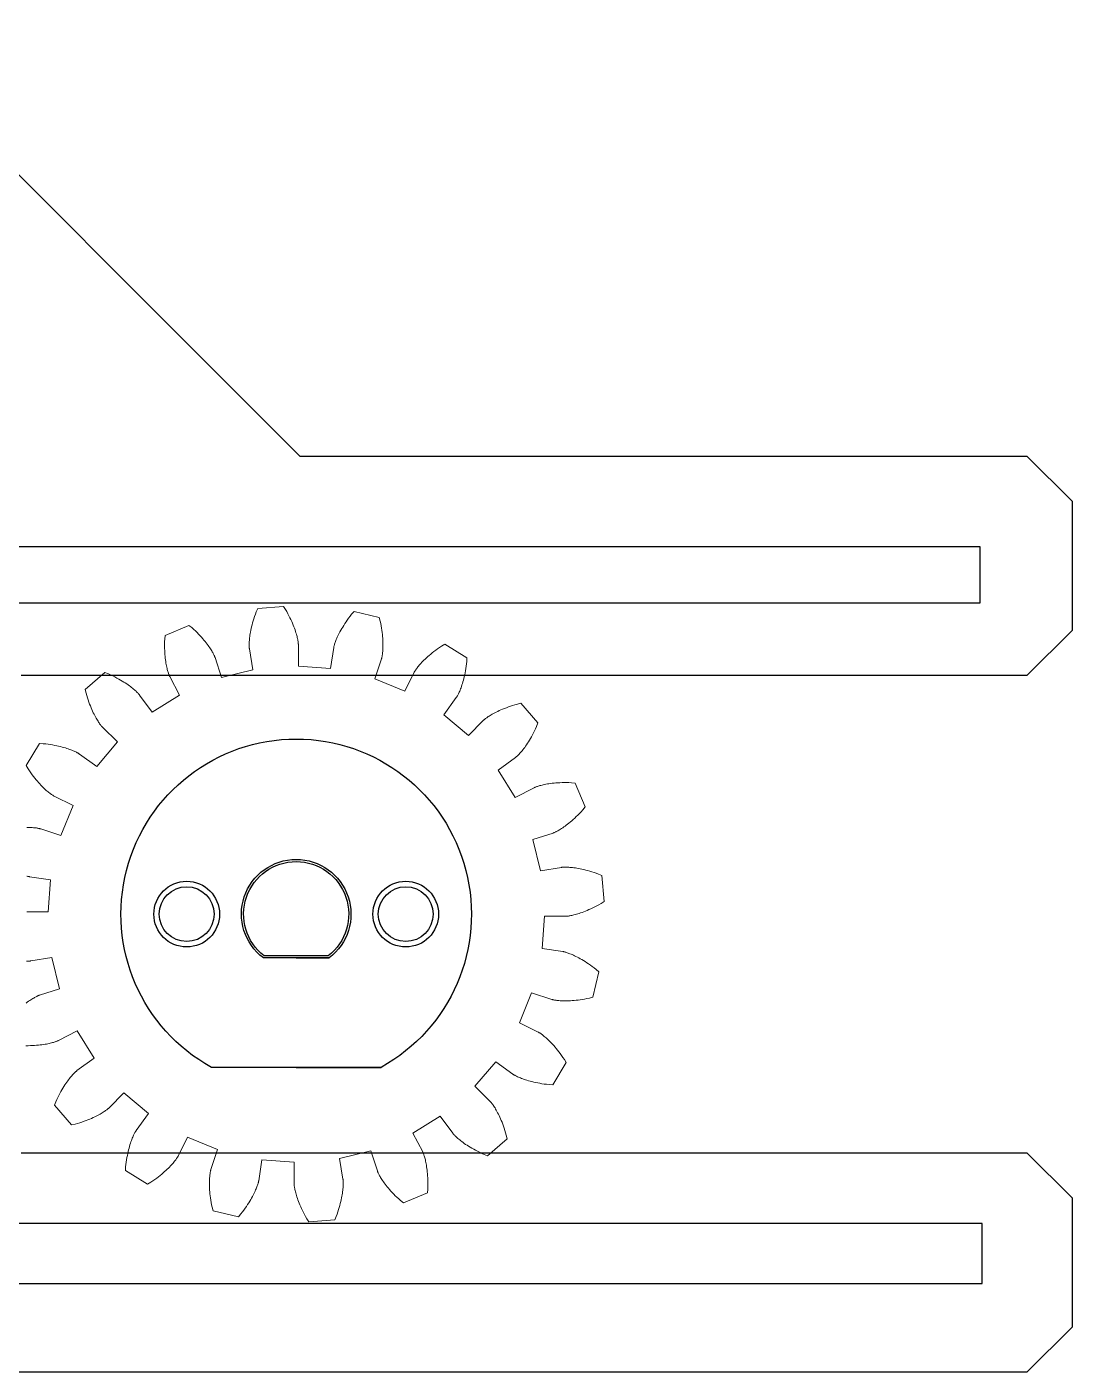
# Model space of a CAD drawing. Header units: inches. Extents: x -44 to 82, y -33 to 33.
# Drawn here: x 34.4 to 82.1, y -30.7 to 30.7 of the extents above; entities that cross this region are included whole.
import ezdxf

# ---------------------------------------------------------------- set-up
doc = ezdxf.new("R2010")
doc.units = ezdxf.units.IN
doc.header["$MEASUREMENT"] = 0
for name, color, linetype in [('gearMount', 6, 'Continuous'), ('gearsBot_kerf', 133, 'Continuous'), ('stepperMountTop_kerf', 11, 'Continuous')]:
    doc.layers.add(name, color=color, linetype=linetype)

msp = doc.modelspace()

# ---------------------------------------------------------------- linework, layer by layer
at = {"layer": 'gearMount'}
for points in [[(46.675, -16.805), (50.548, -16.805), (42.802, -16.805, -3.872983), (50.548, -16.805)], [(46.675, -11.805), (48.175, -11.805), (45.175, -11.805, -3), (48.175, -11.805)]]:
    msp.add_lwpolyline(points, format="xyb", dxfattribs=at)
for centre in [(41.675, -9.805), (51.675, -9.805)]:
    msp.add_circle(centre, 1.25, dxfattribs=at)
at = {"layer": 'gearsBot_kerf', "lineweight": 18}
for points in [[(34.331, -15.814), (34.436, -15.814), (34.537, -15.812), (34.634, -15.809), (34.727, -15.804), (34.817, -15.798), (34.902, -15.79), (34.984, -15.782), (35.062, -15.772), (35.136, -15.761), (35.206, -15.75), (35.273, -15.739), (35.335, -15.726), (35.393, -15.714), (35.448, -15.701), (35.499, -15.689), (35.546, -15.676), (35.589, -15.664), (35.628, -15.652), (35.663, -15.64), (35.695, -15.629), (35.723, -15.619), (35.748, -15.61), (35.768, -15.601), (35.785, -15.594), (35.799, -15.588), (35.809, -15.583), (35.816, -15.58), (36.673, -15.133), (37.448, -16.385), (36.666, -16.953), (36.66, -16.958), (36.652, -16.965), (36.64, -16.974), (36.626, -16.986), (36.609, -17.001), (36.59, -17.019), (36.568, -17.039), (36.545, -17.063), (36.518, -17.089), (36.49, -17.119), (36.46, -17.152), (36.428, -17.189), (36.394, -17.228), (36.358, -17.272), (36.321, -17.318), (36.282, -17.369), (36.242, -17.423), (36.201, -17.481), (36.159, -17.542), (36.115, -17.608), (36.071, -17.677), (36.026, -17.751), (35.981, -17.828), (35.934, -17.909), (35.888, -17.995), (35.841, -18.084), (35.795, -18.178), (35.748, -18.276), (35.701, -18.38), (35.64, -18.537), (36.414, -19.435), (36.578, -19.398), (36.688, -19.367), (36.792, -19.335), (36.892, -19.302), (36.987, -19.269), (37.078, -19.236), (37.166, -19.202), (37.249, -19.169), (37.328, -19.135), (37.403, -19.102), (37.474, -19.068), (37.542, -19.036), (37.605, -19.003), (37.664, -18.972), (37.72, -18.941), (37.772, -18.911), (37.82, -18.882), (37.864, -18.854), (37.905, -18.828), (37.942, -18.803), (37.975, -18.779), (38.006, -18.757), (38.032, -18.737), (38.056, -18.719), (38.076, -18.702), (38.093, -18.688), (38.107, -18.676), (38.118, -18.666), (38.126, -18.658), (38.132, -18.653), (38.809, -17.963), (39.933, -18.914), (39.365, -19.696), (39.361, -19.702), (39.355, -19.712), (39.347, -19.724), (39.337, -19.74), (39.326, -19.759), (39.313, -19.782), (39.299, -19.808), (39.283, -19.838), (39.266, -19.871), (39.249, -19.908), (39.23, -19.949), (39.211, -19.994), (39.191, -20.042), (39.17, -20.094), (39.149, -20.15), (39.128, -20.21), (39.107, -20.274), (39.085, -20.342), (39.064, -20.413), (39.043, -20.489), (39.023, -20.569), (39.003, -20.652), (38.983, -20.74), (38.965, -20.832), (38.947, -20.927), (38.93, -21.027), (38.915, -21.131), (38.901, -21.238), (38.888, -21.352), (38.879, -21.52), (39.892, -22.134), (40.037, -22.049), (40.132, -21.985), (40.221, -21.922), (40.305, -21.861), (40.386, -21.8), (40.462, -21.74), (40.535, -21.681), (40.604, -21.623), (40.669, -21.567), (40.73, -21.512), (40.787, -21.458), (40.841, -21.406), (40.891, -21.356), (40.938, -21.308), (40.981, -21.261), (41.021, -21.217), (41.058, -21.174), (41.092, -21.134), (41.122, -21.096), (41.15, -21.061), (41.174, -21.028), (41.196, -20.998), (41.216, -20.971), (41.232, -20.946), (41.246, -20.924), (41.258, -20.905), (41.268, -20.889), (41.275, -20.876), (41.281, -20.867), (41.284, -20.86), (41.715, -19.995), (43.078, -20.552), (42.779, -21.471), (42.777, -21.478), (42.774, -21.489), (42.771, -21.503), (42.766, -21.521), (42.761, -21.543), (42.756, -21.569), (42.751, -21.598), (42.745, -21.631), (42.74, -21.668), (42.734, -21.709), (42.729, -21.753), (42.725, -21.802), (42.721, -21.854), (42.717, -21.91), (42.715, -21.969), (42.713, -22.033), (42.712, -22.1), (42.713, -22.171), (42.715, -22.246), (42.718, -22.325), (42.723, -22.407), (42.73, -22.492), (42.739, -22.582), (42.749, -22.675), (42.762, -22.771), (42.777, -22.871), (42.794, -22.974), (42.814, -23.081), (42.837, -23.193), (42.88, -23.356), (44.034, -23.627), (44.145, -23.501), (44.216, -23.41), (44.281, -23.324), (44.342, -23.239), (44.4, -23.156), (44.455, -23.076), (44.506, -22.997), (44.553, -22.921), (44.597, -22.847), (44.638, -22.776), (44.676, -22.707), (44.711, -22.641), (44.744, -22.578), (44.773, -22.517), (44.8, -22.46), (44.824, -22.405), (44.846, -22.354), (44.866, -22.305), (44.883, -22.26), (44.898, -22.218), (44.912, -22.179), (44.923, -22.143), (44.933, -22.111), (44.941, -22.082), (44.948, -22.057), (44.953, -22.036), (44.958, -22.017), (44.961, -22.003), (44.963, -21.992), (44.964, -21.984), (45.106, -21.029), (46.575, -21.137), (46.575, -22.104), (46.575, -22.111), (46.576, -22.122), (46.577, -22.137), (46.578, -22.156), (46.58, -22.178), (46.583, -22.204), (46.587, -22.233), (46.592, -22.267), (46.598, -22.304), (46.606, -22.344), (46.615, -22.388), (46.625, -22.435), (46.637, -22.486), (46.651, -22.54), (46.667, -22.598), (46.685, -22.659), (46.706, -22.723), (46.728, -22.79), (46.753, -22.861), (46.781, -22.934), (46.811, -23.011), (46.844, -23.09), (46.88, -23.173), (46.918, -23.258), (46.96, -23.346), (47.005, -23.436), (47.054, -23.529), (47.105, -23.624), (47.162, -23.724), (47.254, -23.865), (48.434, -23.767), (48.501, -23.612), (48.54, -23.505), (48.576, -23.402), (48.608, -23.302), (48.637, -23.206), (48.664, -23.112), (48.688, -23.022), (48.71, -22.935), (48.729, -22.851), (48.746, -22.771), (48.761, -22.693), (48.774, -22.62), (48.785, -22.55), (48.795, -22.483), (48.802, -22.42), (48.809, -22.36), (48.813, -22.305), (48.817, -22.252), (48.82, -22.204), (48.821, -22.159), (48.822, -22.118), (48.822, -22.081), (48.821, -22.047), (48.82, -22.017), (48.819, -21.991), (48.817, -21.969), (48.816, -21.95), (48.814, -21.936), (48.813, -21.925), (48.811, -21.917), (48.651, -20.964), (50.082, -20.613), (50.38, -21.532), (50.383, -21.54), (50.387, -21.55), (50.392, -21.564), (50.399, -21.581), (50.408, -21.602), (50.419, -21.625), (50.432, -21.652), (50.447, -21.682), (50.464, -21.716), (50.484, -21.752), (50.506, -21.791), (50.531, -21.832), (50.558, -21.877), (50.588, -21.924), (50.621, -21.974), (50.657, -22.027), (50.696, -22.081), (50.738, -22.138), (50.784, -22.198), (50.833, -22.259), (50.885, -22.323), (50.941, -22.388), (51, -22.455), (51.064, -22.524), (51.131, -22.595), (51.201, -22.667), (51.276, -22.74), (51.355, -22.815), (51.439, -22.892), (51.57, -22.998), (52.663, -22.54), (52.679, -22.372), (52.682, -22.258), (52.684, -22.149), (52.684, -22.044), (52.682, -21.943), (52.679, -21.846), (52.674, -21.753), (52.668, -21.663), (52.66, -21.578), (52.652, -21.496), (52.642, -21.418), (52.631, -21.344), (52.62, -21.274), (52.609, -21.207), (52.596, -21.145), (52.584, -21.087), (52.571, -21.032), (52.559, -20.981), (52.546, -20.934), (52.534, -20.891), (52.522, -20.852), (52.51, -20.817), (52.499, -20.785), (52.489, -20.757), (52.48, -20.732), (52.471, -20.712), (52.464, -20.695), (52.458, -20.681), (52.453, -20.671), (52.45, -20.664), (52.003, -19.807), (53.255, -19.032), (53.823, -19.814), (53.828, -19.82), (53.835, -19.828), (53.844, -19.84), (53.856, -19.854), (53.871, -19.871), (53.889, -19.89), (53.909, -19.912), (53.933, -19.935), (53.959, -19.962), (53.989, -19.99), (54.022, -20.02), (54.059, -20.052), (54.098, -20.086), (54.142, -20.122), (54.188, -20.159), (54.239, -20.198), (54.293, -20.238), (54.351, -20.279), (54.412, -20.321), (54.478, -20.365), (54.547, -20.409), (54.621, -20.454), (54.698, -20.499), (54.779, -20.546), (54.865, -20.592), (54.954, -20.639), (55.048, -20.685), (55.146, -20.732), (55.25, -20.779), (55.407, -20.84), (56.305, -20.066), (56.268, -19.902), (56.237, -19.792), (56.205, -19.688), (56.172, -19.588), (56.139, -19.493), (56.106, -19.402), (56.072, -19.314), (56.039, -19.231), (56.005, -19.152), (55.972, -19.077), (55.938, -19.006), (55.906, -18.938), (55.873, -18.875), (55.842, -18.816), (55.811, -18.76), (55.781, -18.708), (55.752, -18.66), (55.724, -18.616), (55.698, -18.575), (55.673, -18.538), (55.649, -18.505), (55.627, -18.474), (55.607, -18.448), (55.589, -18.424), (55.572, -18.404), (55.558, -18.387), (55.546, -18.373), (55.536, -18.362), (55.528, -18.354), (55.523, -18.348), (54.833, -17.671), (55.784, -16.547), (56.566, -17.115), (56.572, -17.119), (56.582, -17.125), (56.594, -17.133), (56.61, -17.143), (56.629, -17.154), (56.652, -17.167), (56.678, -17.181), (56.708, -17.197), (56.741, -17.214), (56.778, -17.231), (56.819, -17.25), (56.864, -17.269), (56.912, -17.289), (56.964, -17.31), (57.02, -17.331), (57.08, -17.352), (57.144, -17.373), (57.212, -17.395), (57.283, -17.416), (57.359, -17.437), (57.439, -17.457), (57.522, -17.477), (57.61, -17.497), (57.702, -17.515), (57.797, -17.533), (57.897, -17.55), (58.001, -17.565), (58.108, -17.579), (58.222, -17.592), (58.39, -17.601), (59.004, -16.588), (58.919, -16.443), (58.855, -16.348), (58.792, -16.259), (58.731, -16.175), (58.67, -16.094), (58.61, -16.018), (58.551, -15.945), (58.493, -15.876), (58.437, -15.811), (58.382, -15.75), (58.328, -15.693), (58.276, -15.639), (58.226, -15.589), (58.178, -15.542), (58.131, -15.499), (58.087, -15.459), (58.044, -15.422), (58.004, -15.388), (57.966, -15.358), (57.931, -15.33), (57.898, -15.306), (57.868, -15.284), (57.841, -15.264), (57.816, -15.248), (57.794, -15.234), (57.775, -15.222), (57.759, -15.212), (57.746, -15.205), (57.737, -15.199), (57.73, -15.196), (56.865, -14.765), (57.422, -13.402), (58.341, -13.701), (58.348, -13.703), (58.359, -13.706), (58.373, -13.709), (58.391, -13.714), (58.413, -13.719), (58.439, -13.724), (58.468, -13.729), (58.501, -13.735), (58.538, -13.74), (58.579, -13.746), (58.623, -13.751), (58.672, -13.755), (58.724, -13.759), (58.78, -13.763), (58.839, -13.765), (58.903, -13.767), (58.97, -13.768), (59.041, -13.767), (59.116, -13.765), (59.195, -13.762), (59.277, -13.757), (59.362, -13.75), (59.452, -13.741), (59.545, -13.731), (59.641, -13.718), (59.741, -13.703), (59.844, -13.686), (59.951, -13.666), (60.063, -13.643), (60.226, -13.6), (60.497, -12.446), (60.371, -12.335), (60.28, -12.264), (60.194, -12.199), (60.109, -12.138), (60.026, -12.08), (59.946, -12.025), (59.867, -11.974), (59.791, -11.927), (59.717, -11.883), (59.646, -11.842), (59.577, -11.804), (59.511, -11.769), (59.448, -11.736), (59.387, -11.707), (59.33, -11.68), (59.275, -11.656), (59.224, -11.634), (59.175, -11.614), (59.13, -11.597), (59.088, -11.582), (59.049, -11.568), (59.013, -11.557), (58.981, -11.547), (58.952, -11.539), (58.927, -11.532), (58.906, -11.527), (58.887, -11.522), (58.873, -11.519), (58.862, -11.517), (58.854, -11.516), (57.899, -11.374), (58.007, -9.905), (58.974, -9.905), (58.981, -9.905), (58.992, -9.904), (59.007, -9.903), (59.026, -9.902), (59.048, -9.9), (59.074, -9.897), (59.103, -9.893), (59.137, -9.888), (59.174, -9.882), (59.214, -9.874), (59.258, -9.865), (59.305, -9.855), (59.356, -9.843), (59.41, -9.829), (59.468, -9.813), (59.529, -9.795), (59.593, -9.774), (59.66, -9.752), (59.731, -9.727), (59.804, -9.699), (59.881, -9.669), (59.96, -9.636), (60.043, -9.6), (60.128, -9.562), (60.216, -9.52), (60.306, -9.475), (60.399, -9.426), (60.494, -9.375), (60.594, -9.318), (60.735, -9.226), (60.637, -8.046), (60.482, -7.979), (60.375, -7.94), (60.272, -7.904), (60.172, -7.872), (60.076, -7.843), (59.982, -7.816), (59.892, -7.792), (59.805, -7.77), (59.721, -7.751), (59.641, -7.734), (59.563, -7.719), (59.49, -7.706), (59.42, -7.695), (59.353, -7.685), (59.29, -7.678), (59.23, -7.671), (59.175, -7.667), (59.122, -7.663), (59.074, -7.66), (59.029, -7.659), (58.988, -7.658), (58.951, -7.658), (58.917, -7.659), (58.887, -7.66), (58.861, -7.661), (58.839, -7.663), (58.82, -7.664), (58.806, -7.666), (58.795, -7.667), (58.787, -7.669), (57.834, -7.829), (57.483, -6.398), (58.402, -6.1), (58.41, -6.097), (58.42, -6.093), (58.434, -6.088), (58.451, -6.081), (58.472, -6.072), (58.495, -6.061), (58.522, -6.048), (58.552, -6.033), (58.586, -6.016), (58.622, -5.996), (58.661, -5.974), (58.702, -5.949), (58.747, -5.922), (58.794, -5.892), (58.844, -5.859), (58.897, -5.823), (58.951, -5.784), (59.008, -5.742), (59.068, -5.696), (59.129, -5.647), (59.193, -5.595), (59.258, -5.539), (59.325, -5.48), (59.394, -5.416), (59.465, -5.349), (59.537, -5.279), (59.61, -5.204), (59.685, -5.125), (59.762, -5.041), (59.868, -4.91), (59.41, -3.817), (59.242, -3.801), (59.128, -3.798), (59.019, -3.796), (58.914, -3.796), (58.813, -3.798), (58.716, -3.801), (58.623, -3.806), (58.533, -3.812), (58.448, -3.82), (58.366, -3.828), (58.288, -3.838), (58.214, -3.849), (58.144, -3.86), (58.077, -3.871), (58.015, -3.884), (57.957, -3.896), (57.902, -3.909), (57.851, -3.921), (57.804, -3.934), (57.761, -3.946), (57.722, -3.958), (57.687, -3.97), (57.655, -3.981), (57.627, -3.991), (57.602, -4), (57.582, -4.009), (57.565, -4.016), (57.551, -4.022), (57.541, -4.027), (57.534, -4.03), (56.677, -4.477), (55.902, -3.225), (56.684, -2.657), (56.69, -2.652), (56.698, -2.645), (56.71, -2.636), (56.724, -2.624), (56.741, -2.609), (56.76, -2.591), (56.782, -2.571), (56.805, -2.547), (56.832, -2.521), (56.86, -2.491), (56.89, -2.458), (56.922, -2.421), (56.956, -2.382), (56.992, -2.338), (57.029, -2.292), (57.068, -2.241), (57.108, -2.187), (57.149, -2.129), (57.191, -2.068), (57.235, -2.002), (57.279, -1.933), (57.324, -1.859), (57.369, -1.782), (57.416, -1.701), (57.462, -1.615), (57.509, -1.526), (57.555, -1.432), (57.602, -1.334), (57.649, -1.23), (57.71, -1.073), (56.936, -0.175), (56.772, -0.212), (56.662, -0.243), (56.558, -0.275), (56.458, -0.308), (56.363, -0.341), (56.272, -0.374), (56.184, -0.408), (56.101, -0.441), (56.022, -0.475), (55.947, -0.508), (55.876, -0.542), (55.808, -0.574), (55.745, -0.607), (55.686, -0.638), (55.63, -0.669), (55.578, -0.699), (55.53, -0.728), (55.486, -0.756), (55.445, -0.782), (55.408, -0.807), (55.375, -0.831), (55.344, -0.853), (55.318, -0.873), (55.294, -0.891), (55.274, -0.908), (55.257, -0.922), (55.243, -0.934), (55.232, -0.944), (55.224, -0.952), (55.218, -0.957), (54.541, -1.647), (53.417, -0.696), (53.985, 0.086), (53.989, 0.092), (53.995, 0.102), (54.003, 0.114), (54.013, 0.13), (54.024, 0.149), (54.037, 0.172), (54.051, 0.198), (54.067, 0.228), (54.084, 0.261), (54.101, 0.298), (54.12, 0.339), (54.139, 0.384), (54.159, 0.432), (54.18, 0.484), (54.201, 0.54), (54.222, 0.6), (54.243, 0.664), (54.265, 0.732), (54.286, 0.803), (54.307, 0.879), (54.327, 0.959), (54.347, 1.042), (54.367, 1.13), (54.385, 1.222), (54.403, 1.317), (54.42, 1.417), (54.435, 1.521), (54.449, 1.628), (54.462, 1.742), (54.471, 1.91), (53.458, 2.524), (53.313, 2.439), (53.218, 2.375), (53.129, 2.312), (53.045, 2.251), (52.964, 2.19), (52.888, 2.13), (52.815, 2.071), (52.746, 2.013), (52.681, 1.957), (52.62, 1.902), (52.563, 1.848), (52.509, 1.796), (52.459, 1.746), (52.412, 1.698), (52.369, 1.651), (52.329, 1.607), (52.292, 1.564), (52.258, 1.524), (52.228, 1.486), (52.2, 1.451), (52.176, 1.418), (52.154, 1.388), (52.134, 1.361), (52.118, 1.336), (52.104, 1.314), (52.092, 1.295), (52.082, 1.279), (52.075, 1.266), (52.069, 1.257), (52.066, 1.25), (51.635, 0.385), (50.272, 0.942), (50.571, 1.861), (50.573, 1.868), (50.576, 1.879), (50.579, 1.893), (50.584, 1.911), (50.589, 1.933), (50.594, 1.959), (50.599, 1.988), (50.605, 2.021), (50.61, 2.058), (50.616, 2.099), (50.621, 2.143), (50.625, 2.192), (50.629, 2.244), (50.633, 2.3), (50.635, 2.359), (50.637, 2.423), (50.638, 2.49), (50.637, 2.561), (50.635, 2.636), (50.632, 2.715), (50.627, 2.797), (50.62, 2.882), (50.611, 2.972), (50.601, 3.065), (50.588, 3.161), (50.573, 3.261), (50.556, 3.364), (50.536, 3.471), (50.513, 3.583), (50.47, 3.746), (49.316, 4.017), (49.205, 3.891), (49.134, 3.8), (49.069, 3.714), (49.008, 3.629), (48.95, 3.546), (48.895, 3.466), (48.844, 3.387), (48.797, 3.311), (48.753, 3.237), (48.712, 3.166), (48.674, 3.097), (48.639, 3.031), (48.606, 2.968), (48.577, 2.907), (48.55, 2.85), (48.526, 2.795), (48.504, 2.744), (48.484, 2.695), (48.467, 2.65), (48.452, 2.608), (48.438, 2.569), (48.427, 2.533), (48.417, 2.501), (48.409, 2.472), (48.402, 2.447), (48.397, 2.426), (48.392, 2.407), (48.389, 2.393), (48.387, 2.382), (48.386, 2.374), (48.244, 1.419), (46.775, 1.527), (46.775, 2.494), (46.775, 2.501), (46.774, 2.512), (46.773, 2.527), (46.772, 2.546), (46.77, 2.568), (46.767, 2.594), (46.763, 2.623), (46.758, 2.657), (46.752, 2.694), (46.744, 2.734), (46.735, 2.778), (46.725, 2.825), (46.713, 2.876), (46.699, 2.93), (46.683, 2.988), (46.665, 3.049), (46.644, 3.113), (46.622, 3.18), (46.597, 3.251), (46.569, 3.324), (46.539, 3.401), (46.506, 3.48), (46.47, 3.563), (46.432, 3.648), (46.39, 3.736), (46.345, 3.826), (46.296, 3.919), (46.245, 4.014), (46.188, 4.114), (46.096, 4.255), (44.916, 4.157), (44.849, 4.002), (44.81, 3.895), (44.774, 3.792), (44.742, 3.692), (44.713, 3.596), (44.686, 3.502), (44.662, 3.412), (44.64, 3.325), (44.621, 3.241), (44.604, 3.161), (44.589, 3.083), (44.576, 3.01), (44.565, 2.94), (44.555, 2.873), (44.548, 2.81), (44.541, 2.75), (44.537, 2.695), (44.533, 2.642), (44.53, 2.594), (44.529, 2.549), (44.528, 2.508), (44.528, 2.471), (44.529, 2.437), (44.53, 2.407), (44.531, 2.381), (44.533, 2.359), (44.534, 2.34), (44.536, 2.326), (44.537, 2.315), (44.539, 2.307), (44.699, 1.354), (43.268, 1.003), (42.97, 1.922), (42.967, 1.93), (42.963, 1.94), (42.958, 1.954), (42.951, 1.971), (42.942, 1.992), (42.931, 2.015), (42.918, 2.042), (42.903, 2.072), (42.886, 2.106), (42.866, 2.142), (42.844, 2.181), (42.819, 2.222), (42.792, 2.267), (42.762, 2.314), (42.729, 2.364), (42.693, 2.417), (42.654, 2.471), (42.612, 2.528), (42.566, 2.588), (42.517, 2.649), (42.465, 2.713), (42.409, 2.778), (42.35, 2.845), (42.286, 2.914), (42.219, 2.985), (42.149, 3.057), (42.074, 3.13), (41.995, 3.205), (41.911, 3.282), (41.78, 3.388), (40.687, 2.93), (40.671, 2.762), (40.668, 2.648), (40.666, 2.539), (40.666, 2.434), (40.668, 2.333), (40.671, 2.236), (40.676, 2.143), (40.682, 2.053), (40.69, 1.968), (40.698, 1.886), (40.708, 1.808), (40.719, 1.734), (40.73, 1.664), (40.741, 1.597), (40.754, 1.535), (40.766, 1.477), (40.779, 1.422), (40.791, 1.371), (40.804, 1.324), (40.816, 1.281), (40.828, 1.242), (40.84, 1.207), (40.851, 1.175), (40.861, 1.147), (40.87, 1.122), (40.879, 1.102), (40.886, 1.085), (40.892, 1.071), (40.897, 1.061), (40.9, 1.054), (41.347, 0.197), (40.095, -0.578), (39.527, 0.204), (39.522, 0.21), (39.515, 0.218), (39.506, 0.23), (39.494, 0.244), (39.479, 0.261), (39.461, 0.28), (39.441, 0.302), (39.417, 0.325), (39.391, 0.352), (39.361, 0.38), (39.328, 0.41), (39.291, 0.442), (39.252, 0.476), (39.208, 0.512), (39.162, 0.549), (39.111, 0.588), (39.057, 0.628), (38.999, 0.669), (38.938, 0.711), (38.872, 0.755), (38.803, 0.799), (38.729, 0.844), (38.652, 0.889), (38.571, 0.936), (38.485, 0.982), (38.396, 1.029), (38.302, 1.075), (38.204, 1.122), (38.1, 1.169), (37.943, 1.23), (37.045, 0.456), (37.082, 0.292), (37.113, 0.182), (37.145, 0.078), (37.178, -0.022), (37.211, -0.117), (37.244, -0.208), (37.278, -0.296), (37.311, -0.379), (37.345, -0.458), (37.378, -0.533), (37.412, -0.604), (37.444, -0.672), (37.477, -0.735), (37.508, -0.794), (37.539, -0.85), (37.569, -0.902), (37.598, -0.95), (37.626, -0.994), (37.652, -1.035), (37.677, -1.072), (37.701, -1.105), (37.723, -1.136), (37.743, -1.162), (37.761, -1.186), (37.778, -1.206), (37.792, -1.223), (37.804, -1.237), (37.814, -1.248), (37.822, -1.256), (37.827, -1.262), (38.517, -1.939), (37.566, -3.063), (36.784, -2.495), (36.778, -2.491), (36.768, -2.485), (36.756, -2.477), (36.74, -2.467), (36.721, -2.456), (36.698, -2.443), (36.672, -2.429), (36.642, -2.413), (36.609, -2.396), (36.572, -2.379), (36.531, -2.36), (36.486, -2.341), (36.438, -2.321), (36.386, -2.3), (36.33, -2.279), (36.27, -2.258), (36.206, -2.237), (36.138, -2.215), (36.067, -2.194), (35.991, -2.173), (35.911, -2.153), (35.828, -2.133), (35.74, -2.113), (35.648, -2.095), (35.553, -2.077), (35.453, -2.06), (35.349, -2.045), (35.242, -2.031), (35.128, -2.018), (34.96, -2.009), (34.346, -3.022), (34.431, -3.167), (34.495, -3.262), (34.558, -3.351), (34.619, -3.435), (34.68, -3.516), (34.74, -3.592), (34.799, -3.665), (34.857, -3.734), (34.913, -3.799), (34.968, -3.86), (35.022, -3.917), (35.074, -3.971), (35.124, -4.021), (35.172, -4.068), (35.219, -4.111), (35.263, -4.151), (35.306, -4.188), (35.346, -4.222), (35.384, -4.252), (35.419, -4.28), (35.452, -4.304), (35.482, -4.326), (35.509, -4.346), (35.534, -4.362), (35.556, -4.376), (35.575, -4.388), (35.591, -4.398), (35.604, -4.405), (35.613, -4.411), (35.62, -4.414), (36.485, -4.845), (35.928, -6.208), (35.009, -5.909), (35.002, -5.907), (34.991, -5.904), (34.977, -5.901), (34.959, -5.896), (34.937, -5.891), (34.911, -5.886), (34.882, -5.881), (34.849, -5.875), (34.812, -5.87), (34.771, -5.864), (34.727, -5.859), (34.678, -5.855), (34.626, -5.851), (34.57, -5.847), (34.511, -5.845), (34.447, -5.843), (34.38, -5.842)], [(34.369, -8.063), (34.398, -8.071), (34.423, -8.078), (34.444, -8.083), (34.463, -8.088), (34.477, -8.091), (34.488, -8.093), (34.496, -8.094), (35.451, -8.236), (35.343, -9.705), (34.376, -9.705)], [(34.362, -11.952), (34.399, -11.952), (34.433, -11.951), (34.463, -11.95), (34.489, -11.949), (34.511, -11.947), (34.53, -11.946), (34.544, -11.944), (34.555, -11.943), (34.563, -11.941), (35.516, -11.781), (35.867, -13.212), (34.948, -13.51), (34.94, -13.513), (34.93, -13.517), (34.916, -13.522), (34.899, -13.529), (34.878, -13.538), (34.855, -13.549), (34.828, -13.562), (34.798, -13.577), (34.764, -13.594), (34.728, -13.614), (34.689, -13.636), (34.648, -13.661), (34.603, -13.688), (34.556, -13.718), (34.506, -13.751), (34.453, -13.787), (34.399, -13.826), (34.342, -13.868)]]:
    msp.add_lwpolyline(points, dxfattribs=at)
at = {"layer": 'gearsBot_kerf'}
msp.add_lwpolyline([(48.141, -11.705), (45.209, -11.705, -2.932576)], format="xyb", close=True, dxfattribs=at)
for centre in [(41.675, -9.805), (51.675, -9.805)]:
    msp.add_circle(centre, 1.5, dxfattribs=at)
at = {"layer": 'stepperMountTop_kerf'}
for points in [[(27.236, 30.725), (46.846, 11.115), (80.041, 11.115), (82.1, 9.056), (82.1, 3.154), (80.041, 1.095), (34.119, 1.095)], [(34.119, -20.705), (80.041, -20.705), (82.1, -22.764), (82.1, -28.666), (80.041, -30.725), (-6.041, -30.725)]]:
    msp.add_lwpolyline(points, dxfattribs=at)
for points in [[(29.428, 4.42), (77.9, 4.42), (77.9, 6.97), (29.428, 6.97)], [(21.8, -26.68), (78, -26.68), (78, -23.93), (21.8, -23.93)]]:
    msp.add_lwpolyline(points, close=True, dxfattribs=at)

doc.saveas('drawing.dxf')
